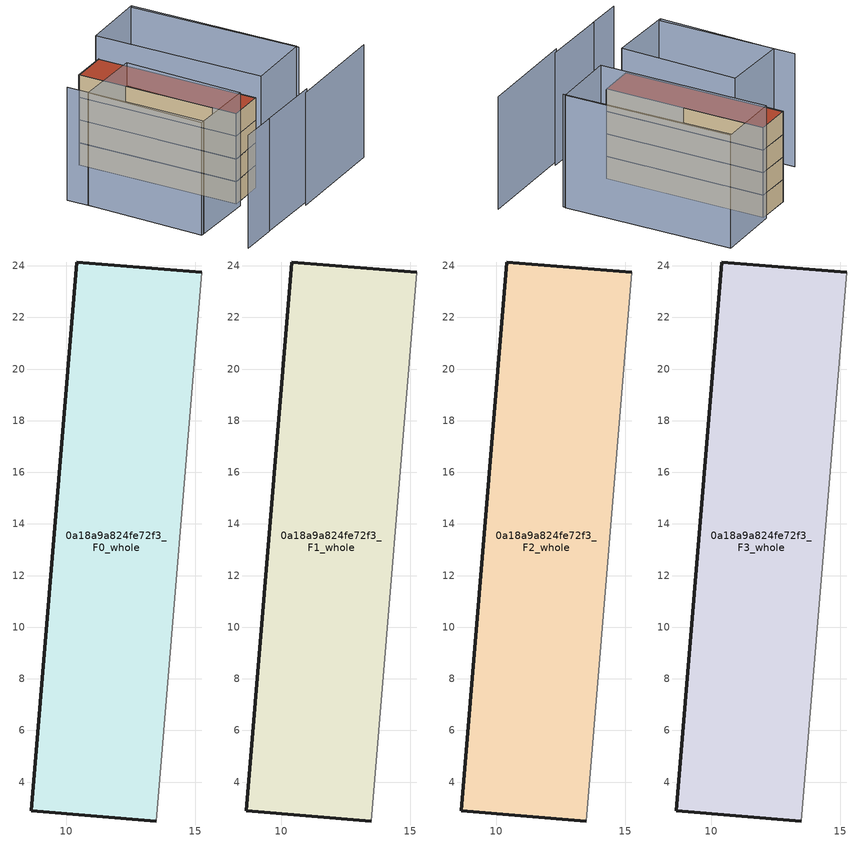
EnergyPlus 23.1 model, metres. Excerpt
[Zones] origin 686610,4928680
0a18a9a824fe72f3_F0_whole
 floor ground (EU_floor_Construction): 13.49,2.49 15.27,23.75 10.41,24.15 8.64,2.89 z0
 wall outside (EU_wall_Construction): 13.49,2.49 8.64,2.89 10.41,24.15 15.27,23.75 z0:3
 wall adiabatic (EU_wall_Construction): 15.27,23.75 13.49,2.49 z0:3
0a18a9a824fe72f3_F1_whole
 floor to 0a18a9a824fe72f3_F0_whole (EU_floor_Construction): 13.49,2.49 15.26,23.75 10.41,24.15 8.64,2.89 z3
 wall outside (EU_wall_Construction): 13.49,2.49 8.64,2.89 10.41,24.15 15.27,23.75 z3:6
 wall adiabatic (EU_wall_Construction): 15.27,23.75 13.49,2.49 z3:6
0a18a9a824fe72f3_F2_whole
 floor to 0a18a9a824fe72f3_F1_whole (EU_floor_Construction): 13.49,2.49 15.26,23.75 10.41,24.15 8.64,2.89 z6
 wall outside (EU_wall_Construction): 13.49,2.49 8.64,2.89 10.41,24.15 15.27,23.75 z6:9
 wall adiabatic (EU_wall_Construction): 15.27,23.75 13.49,2.49 z6:9
0a18a9a824fe72f3_F3_whole
 floor to 0a18a9a824fe72f3_F2_whole (EU_floor_Construction): 13.49,2.49 15.26,23.75 10.41,24.15 8.64,2.89 z9
 wall outside (EU_wall_Construction): 13.49,2.49 8.64,2.89 10.41,24.15 15.27,23.75 z9:12
 wall adiabatic (EU_wall_Construction): 15.27,23.75 13.49,2.49 z9:12
 roof outside (EU_roof_Construction): 15.27,23.75 13.49,2.49 8.64,2.89 10.41,24.15 z12
shading: -1.36,-3.13 3.73,-3.64 / 3.51,-3.6 12.69,-4.49 / 11.75,-4.76 26.09,-5.95 / 22.29,0.82 23.84,23.33 / 1.41,21.66 -0.12,3.16 / -0.54,3.28 1.17,18.83 / 1.17,18.83 10.2,17.84 / 10.2,17.84 8.49,2.28 / 8.49,2.28 -0.54,3.28 / 13.53,1.81 15.2,24.13 / 15.2,24.13 24.13,23.47 / 24.13,23.47 22.46,1.14 / 22.46,1.14 13.53,1.81 z0:15
[Building]
EU S2 Campaign: North Axis=0; Terrain=City; Solar Distribution=FullExterior
[Site:Location]
Bologna: Latitude=44.5; Longitude=11.25; Time Zone=1; Elevation=37
[SizingPeriod:WeatherFileDays]
AnnualSizingPeriod: Begin Month=1; Begin Day of Month=1; End Month=12; End Day of Month=31; Day of Week for Start Day=Monday; Use Weather File Daylight Saving Period=No; Use Weather File Rain and Snow Indicators=No
[MATERIAL]
EU_InternalMass_Material: Roughness=MediumRough; Thickness=0.1; Conductivity=1; Density=1800; Specific Heat=900; Thermal Absorptance=0.9; Solar Absorptance=0.7; Visible Absorptance=0.7
[MATERIAL:NOMASS] Roughness=MediumRough; Thermal Absorptance=0.9; Solar Absorptance=0.7; Visible Absorptance=0.7
Name | Thermal Resistance
EU_wall_NoMass | 0.937881
EU_roof_NoMass | 0.548572
EU_floor_NoMass | 0.71348
[CONSTRUCTION]
EU_wall_Construction: EU_wall_NoMass
EU_roof_Construction: EU_roof_NoMass
EU_floor_Construction: EU_floor_NoMass
EU_InternalMass_Construction: EU_InternalMass_Material
[ZONE] Type=1; Multiplier=1; Ceiling Height=autocalculate; Floor Area=autocalculate; Part of Total Floor Area=Yes
Name | Volume
0a18a9a824fe72f3_F0_whole | 311.753
0a18a9a824fe72f3_F1_whole; 0a18a9a824fe72f3_F2_whole; 0a18a9a824fe72f3_F3_whole | 311.752
[INTERNALMASS] Construction=EU_InternalMass_Construction; Surface Area=103.918
Name | Zone or ZoneList
0a18a9a824fe72f3_F0_whole_EU_InternalMass | 0a18a9a824fe72f3_F0_whole
0a18a9a824fe72f3_F1_whole_EU_InternalMass | 0a18a9a824fe72f3_F1_whole
0a18a9a824fe72f3_F2_whole_EU_InternalMass | 0a18a9a824fe72f3_F2_whole
0a18a9a824fe72f3_F3_whole_EU_InternalMass | 0a18a9a824fe72f3_F3_whole
[OTHEREQUIPMENT] Fuel Type=Electricity; Design Level Calculation Method=Watts/Area; Power per Zone Floor Area=1; Fraction Latent=0; Fraction Radiant=0; Fraction Lost=0; Carbon Dioxide Generation Rate=0; EndUse Subcategory=EU_Step8_InternalGains
Name | Zone or ZoneList or Space or SpaceList | Schedule
EU_Step8_InternalGain_0a18a9a824fe72f3_F0_whole_f000 | 0a18a9a824fe72f3_F0_whole | EU_Step8_GainSchedule_0a18a9a824fe72f3_F0_whole_f000
EU_Step8_InternalGain_0a18a9a824fe72f3_F1_whole_f000 | 0a18a9a824fe72f3_F1_whole | EU_Step8_GainSchedule_0a18a9a824fe72f3_F1_whole_f000
EU_Step8_InternalGain_0a18a9a824fe72f3_F2_whole_f000 | 0a18a9a824fe72f3_F2_whole | EU_Step8_GainSchedule_0a18a9a824fe72f3_F2_whole_f000
EU_Step8_InternalGain_0a18a9a824fe72f3_F3_whole_f000 | 0a18a9a824fe72f3_F3_whole | EU_Step8_GainSchedule_0a18a9a824fe72f3_F3_whole_f000
[ZONEVENTILATION:DESIGNFLOWRATE] Schedule=EU_AlwaysOn; Design Flow Rate Calculation Method=AirChanges/Hour; Air Changes per Hour=0.687892; Ventilation Type=Natural; Fan Pressure Rise=0; Fan Total Efficiency=1; Constant Term Coefficient=1; Temperature Term Coefficient=0; Velocity Term Coefficient=0; Velocity Squared Term Coefficient=0; Minimum Indoor Temperature=-100; Maximum Indoor Temperature=100; Delta Temperature=-100; Minimum Outdoor Temperature=-100; Maximum Outdoor Temperature=100; Maximum Wind Speed=40
Name | Zone or ZoneList or Space or SpaceList
EU_ConstantAir_0a18a9a824fe72f3_F0_whole | 0a18a9a824fe72f3_F0_whole
EU_ConstantAir_0a18a9a824fe72f3_F1_whole | 0a18a9a824fe72f3_F1_whole
EU_ConstantAir_0a18a9a824fe72f3_F2_whole | 0a18a9a824fe72f3_F2_whole
EU_ConstantAir_0a18a9a824fe72f3_F3_whole | 0a18a9a824fe72f3_F3_whole
[HVACTEMPLATE:THERMOSTAT] Constant Heating Setpoint=20; Constant Cooling Setpoint=50
EU_HeatOnly_0a18a9a824fe72f3_F0_whole; EU_HeatOnly_0a18a9a824fe72f3_F1_whole; EU_HeatOnly_0a18a9a824fe72f3_F2_whole; EU_HeatOnly_0a18a9a824fe72f3_F3_whole
[HVACTEMPLATE:ZONE:IDEALLOADSAIRSYSTEM] System Availability Schedule=EU_AlwaysOn; Maximum Heating Supply Air Temperature=50; Minimum Cooling Supply Air Temperature=13; Maximum Heating Supply Air Humidity Ratio=0.0156; Minimum Cooling Supply Air Humidity Ratio=0.0077; Heating Limit=NoLimit; Cooling Limit=NoLimit; Heating Availability Schedule=EU_AlwaysOn; Cooling Availability Schedule=EU_CoolingOff; Dehumidification Control Type=ConstantSensibleHeatRatio; Cooling Sensible Heat Ratio=0.7; Dehumidification Setpoint=60; Humidification Control Type=None; Humidification Setpoint=30; Outdoor Air Method=None; Outdoor Air Flow Rate per Person=0.00944; Outdoor Air Flow Rate per Zone Floor Area=0; Outdoor Air Flow Rate per Zone=0; Demand Controlled Ventilation Type=None; Outdoor Air Economizer Type=NoEconomizer; Heat Recovery Type=None; Sensible Heat Recovery Effectiveness=0.7; Latent Heat Recovery Effectiveness=0.65
Name | Template Thermostat
0a18a9a824fe72f3_F0_whole | EU_HeatOnly_0a18a9a824fe72f3_F0_whole
0a18a9a824fe72f3_F1_whole | EU_HeatOnly_0a18a9a824fe72f3_F1_whole
0a18a9a824fe72f3_F2_whole | EU_HeatOnly_0a18a9a824fe72f3_F2_whole
0a18a9a824fe72f3_F3_whole | EU_HeatOnly_0a18a9a824fe72f3_F3_whole
[SIZING:ZONE] Zone Cooling Design Supply Air Temperature Input Method=SupplyAirTemperature; Zone Cooling Design Supply Air Temperature=13; Zone Heating Design Supply Air Temperature Input Method=SupplyAirTemperature; Zone Heating Design Supply Air Temperature=50; Zone Cooling Design Supply Air Humidity Ratio=0.008; Zone Heating Design Supply Air Humidity Ratio=0.008; Cooling Design Air Flow Method=DesignDay; Cooling Design Air Flow Rate=0; Cooling Minimum Air Flow per Zone Floor Area=0.000762; Cooling Minimum Air Flow=0; Cooling Minimum Air Flow Fraction=0.2; Heating Design Air Flow Method=DesignDay; Heating Design Air Flow Rate=0; Heating Maximum Air Flow per Zone Floor Area=0.002032; Heating Maximum Air Flow=0.141576; Heating Maximum Air Flow Fraction=0.3; Account for Dedicated Outdoor Air System=No; Dedicated Outdoor Air System Control Strategy=NeutralSupplyAir; Dedicated Outdoor Air Low Setpoint Temperature for Design=autosize; Dedicated Outdoor Air High Setpoint Temperature for Design=autosize; Zone Load Sizing Method=Sensible Load Only No Latent Load; Zone Latent Cooling Design Supply Air Humidity Ratio Input Method=HumidityRatioDifference; Zone Cooling Design Supply Air Humidity Ratio Difference=0.005; Zone Latent Heating Design Supply Air Humidity Ratio Input Method=HumidityRatioDifference; Zone Humidification Design Supply Air Humidity Ratio Difference=0.005
0a18a9a824fe72f3_F0_whole; 0a18a9a824fe72f3_F1_whole; 0a18a9a824fe72f3_F2_whole; 0a18a9a824fe72f3_F3_whole
[SCHEDULE:CONSTANT]
Name | Hourly Value
EU_AlwaysOn | 1
EU_CoolingOff | 0
[SCHEDULE:FILE] Column Number=1; Rows to Skip at Top=0; Number of Hours of Data=8760; Column Separator=Comma; Interpolate to Timestep=No; Minutes per Item=60; Adjust Schedule for Daylight Savings=Yes
Name | File
EU_Step8_GainSchedule_0a18a9a824fe72f3_F0_whole_f000 | ../../schedules/0a18a9a824fe72f3/0a18a9a824fe72f3_F0_whole_f000_gain.csv
EU_Step8_GainSchedule_0a18a9a824fe72f3_F1_whole_f000 | ../../schedules/0a18a9a824fe72f3/0a18a9a824fe72f3_F1_whole_f000_gain.csv
EU_Step8_GainSchedule_0a18a9a824fe72f3_F2_whole_f000 | ../../schedules/0a18a9a824fe72f3/0a18a9a824fe72f3_F2_whole_f000_gain.csv
EU_Step8_GainSchedule_0a18a9a824fe72f3_F3_whole_f000 | ../../schedules/0a18a9a824fe72f3/0a18a9a824fe72f3_F3_whole_f000_gain.csv
